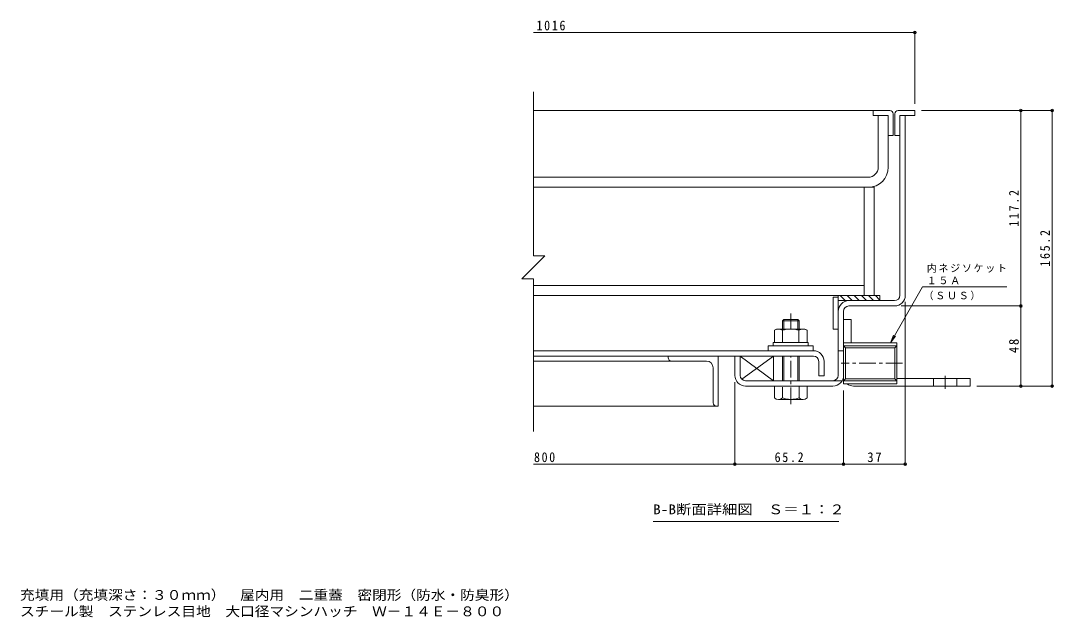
# Model space of a CAD drawing. Units: millimetres at full size. Extents: x -524 to 544, y -392 to 371.
# Drawn here: x -100 to 520, y -392 to -35 of the extents above; entities that cross this region are included whole.
import ezdxf
from ezdxf.enums import TextEntityAlignment as Align

# ---------------------------------------------------------------- set-up
doc = ezdxf.new("R2010")
doc.units = ezdxf.units.MM
doc.header["$LTSCALE"] = 2
doc.header["$PDMODE"] = 32
doc.header["$PDSIZE"] = 1.6
doc.linetypes.add('CHAIN1', pattern=[8, 5, -1, 1, -1])
for name, color, linetype, lineweight in [('D-1', 2, 'Continuous', 9), ('D-3', 4, 'Continuous', 9), ('D-5', 7, 'Continuous', 9), ('D-6', 6, 'Continuous', 5), ('D-7', 5, 'Continuous', 5), ('D-8', 5, 'Continuous', 5), ('D-9', 134, 'Continuous', 5), ('D-A', 3, 'Continuous', 9), ('D-B', 6, 'Continuous', 5), ('D-E', 3, 'Continuous', 9), ('D-F', 7, 'Continuous', 9), ('F-5_F-5ﾚｲﾔ', 7, 'Continuous', 9)]:
    doc.layers.add(name, color=color, linetype=linetype, lineweight=lineweight)
doc.styles.add('ＭＳ ゴシック', font='')
doc.styles.get('ＭＳ ゴシック').set_extended_font_data('MS Gothic')

msp = doc.modelspace()

# ---------------------------------------------------------------- linework, layer by layer
at = {"layer": 'D-1'}
for p, q in [((427.745, -199.338), (427.745, -91.538)), ((427.745, -91.538), (430.945, -91.538)), ((430.945, -199.338), (430.945, -91.538)), ((424.545, -202.538), (397.144, -202.538)), ((390.744, -247.339), (390.744, -208.938)), ((393.944, -208.938), (393.944, -247.339)), ((397.144, -205.738), (424.545, -205.738)), ((425.944, -227.761), (393.944, -227.761)), ((393.944, -227.761), (393.944, -252.362)), ((425.944, -227.761), (425.944, -252.362)), ((393.944, -232.539), (390.744, -232.539)), ((424.782, -230.746), (395.106, -230.746)), ((395.106, -249.377), (395.106, -230.746)), ((425.944, -229.584), (424.782, -230.746)), ((424.782, -230.746), (424.782, -249.377)), ((331.945, -247.339), (331.945, -235.739)), ((335.145, -250.539), (393.087, -250.539)), ((335.145, -253.739), (357.245, -253.739)), ((367.245, -253.739), (387.544, -253.739)), ((393.944, -250.539), (395.106, -249.377)), ((425.944, -250.539), (393.944, -250.539)), ((425.944, -252.362), (393.944, -252.362)), ((424.782, -249.377), (395.106, -249.377)), ((425.944, -250.539), (424.782, -249.377))]:
    msp.add_line(p, q, dxfattribs=at)
for points in [[(425.944, -229.584), (393.944, -229.584), (395.106, -230.746)], [(328.745, -247.339), (328.745, -235.739), (331.945, -235.739)]]:
    msp.add_lwpolyline(points, dxfattribs=at)
for centre, radius, start, end in [((397.144, -208.938), 6.4, 90, 180), ((424.545, -199.338), 3.2, 270, 0), ((424.545, -199.338), 6.4, 270, 0), ((397.144, -208.938), 3.2, 90, 180), ((335.145, -247.339), 6.4, 180, 270), ((335.145, -247.339), 3.2, 180, 270), ((387.544, -247.339), 6.4, 270, 0), ((387.544, -247.339), 3.2, 270, 0)]:
    msp.add_arc(centre, radius, start, end, dxfattribs=at)
at = {"layer": 'D-3'}
for p, q in [((411.745, -88.538), (207.893, -88.538)), ((411.745, -91.538), (420.745, -91.538)), ((420.745, -91.538), (420.745, -103.538)), ((423.745, -90.538), (423.745, -103.538)), ((424.745, -90.538), (424.745, -103.538)), ((426.745, -88.538), (436.745, -88.538)), ((436.745, -91.538), (427.745, -91.538)), ((427.745, -91.538), (427.745, -103.538)), ((436.745, -88.538), (436.745, -91.538)), ((420.745, -103.538), (423.745, -103.538)), ((427.745, -103.538), (424.745, -103.538))]:
    msp.add_line(p, q, dxfattribs=at)
msp.add_lwpolyline([(421.745, -88.538), (411.745, -88.538), (411.745, -91.538)], dxfattribs=at)
for centre, start, end in [((421.745, -90.538), 0, 90), ((426.745, -90.538), 90, 180)]:
    msp.add_arc(centre, 2, start, end, dxfattribs=at)
at = {"layer": 'D-5'}
for p, q in [((422.023, -227.761), (441.325, -194.33)), ((441.325, -194.33), (491.872, -194.33)), ((422.023, -227.761), (423.936, -223.142)), ((422.023, -227.761), (425.067, -223.795)), ((391.179, -334.876), (279.679, -334.876))]:
    msp.add_line(p, q, dxfattribs=at)
at = {"layer": 'D-6'}
for p, q in [((387.744, -200.538), (390.744, -200.538)), ((387.744, -200.538), (387.744, -219.538)), ((390.744, -199.538), (390.744, -219.538)), ((415.744, -202.538), (390.744, -202.538)), ((394.883, -202.538), (391.883, -199.538)), ((399.125, -202.538), (396.125, -199.538)), ((403.368, -202.538), (400.368, -199.538)), ((407.611, -202.538), (404.611, -199.538)), ((411.853, -202.538), (408.853, -199.538)), ((415.744, -202.186), (413.096, -199.538)), ((387.744, -219.538), (390.744, -219.538)), ((331.945, -235.739), (331.945, -247.339)), ((332.848, -249.567), (351.945, -235.739)), ((335.145, -250.539), (351.945, -250.539))]:
    msp.add_line(p, q, dxfattribs=at)
msp.add_lwpolyline([(415.744, -202.538), (415.744, -199.538), (390.744, -199.538)], dxfattribs=at)
msp.add_lwpolyline([(351.945, -250.539), (351.945, -235.739), (331.945, -235.739)], close=True, dxfattribs=at)
at = {"layer": 'D-7', "linetype": 'CHAIN1'}
for p, q in [((362.245, -219.239), (362.245, -210.206)), ((362.245, -264.616), (362.245, -235.739))]:
    msp.add_line(p, q, dxfattribs=at)
at = {"layer": 'D-7'}
for p, q in [((358.057, -213.739), (357.245, -214.551)), ((367.245, -214.551), (357.245, -214.551)), ((357.245, -219.239), (357.245, -214.551)), ((366.433, -213.739), (358.057, -213.739)), ((358.057, -219.239), (358.057, -213.739)), ((366.433, -213.739), (367.245, -214.551)), ((366.433, -219.239), (366.433, -213.739)), ((367.245, -214.551), (367.245, -219.239)), ((367.245, -214.551), (367.245, -219.239)), ((357.245, -250.539), (357.245, -235.739)), ((358.057, -250.539), (358.057, -235.739)), ((366.433, -250.539), (366.433, -235.739)), ((367.245, -235.739), (367.245, -250.539)), ((372.045, -253.739), (352.445, -253.739)), ((352.445, -260.844), (352.445, -253.739)), ((367.245, -253.739), (367.245, -260.844)), ((372.045, -260.844), (372.045, -253.739)), ((357.245, -260.844), (357.245, -254.34)), ((369.645, -261.739), (354.845, -261.739))]:
    msp.add_line(p, q, dxfattribs=at)
at = {"layer": 'D-7', "color": 2, "lineweight": 9}
for p, q in [((352.43, -220.298), (353.745, -219.539)), ((352.43, -220.298), (352.43, -227.539)), ((370.745, -219.539), (353.745, -219.539)), ((357.337, -220.298), (357.337, -227.539)), ((367.152, -220.298), (367.152, -227.539))]:
    msp.add_line(p, q, dxfattribs=at)
at = {"layer": 'D-7', "color": 6}
for p, q in [((351.745, -227.539), (351.745, -229.539)), ((351.745, -229.539), (372.745, -229.539))]:
    msp.add_line(p, q, dxfattribs=at)
at = {"layer": 'D-7', "color": 134}
for p, q in [((348.745, -229.539), (348.745, -232.539)), ((348.745, -229.539), (375.745, -229.539)), ((348.745, -232.539), (375.745, -232.539)), ((375.745, -229.539), (375.745, -232.539))]:
    msp.add_line(p, q, dxfattribs=at)
at = {"layer": 'D-7', "color": 2, "lineweight": 9}
msp.add_lwpolyline([(370.745, -219.539), (372.06, -220.298), (372.06, -227.539), (352.43, -227.539)], dxfattribs=at)
at = {"layer": 'D-7', "color": 6}
msp.add_lwpolyline([(351.745, -227.539), (372.745, -227.539), (372.745, -229.539)], dxfattribs=at)
at = {"layer": 'D-7', "color": 2, "lineweight": 9}
for centre, radius, start, end in [((355.326, -225.315), 5.793, 94.38438, 120), ((354.73, -224.378), 4.842, 57.42749, 88.18784), ((362.245, -235.779), 16.241, 72.41188, 107.5881), ((369.759, -224.378), 4.842, 91.81215, 122.57249), ((369.163, -225.315), 5.793, 59.99998, 85.6156)]:
    msp.add_arc(centre, radius, start, end, dxfattribs=at)
at = {"layer": 'D-7'}
for centre, radius, start, end in [((354.845, -258.073), 3.666, 229.1022, 310.89809), ((362.245, -247.323), 14.416, 249.70546, 290.29454), ((369.645, -258.073), 3.666, 229.10191, 310.8978)]:
    msp.add_arc(centre, radius, start, end, dxfattribs=at)
at = {"layer": 'D-8'}
for p, q in [((406.245, -134.538), (412.245, -134.538)), ((406.245, -134.538), (406.245, -199.538)), ((412.245, -134.538), (412.245, -199.538)), ((406.245, -199.538), (412.245, -199.538))]:
    msp.add_line(p, q, dxfattribs=at)
at = {"layer": 'D-9'}
for p, q in [((406.245, -134.538), (207.905, -134.538)), ((406.245, -199.538), (406.245, -134.538)), ((406.245, -193.538), (208.022, -193.538)), ((406.245, -199.538), (208.034, -199.538))]:
    msp.add_line(p, q, dxfattribs=at)
at = {"layer": 'D-A'}
for p, q in [((375.845, -232.539), (208.034, -232.539)), ((208.034, -235.739), (375.845, -235.739)), ((379.045, -238.939), (379.045, -247.539)), ((382.245, -238.939), (382.245, -247.539)), ((379.045, -247.539), (382.245, -247.539))]:
    msp.add_line(p, q, dxfattribs=at)
for radius in [6.4, 3.2]:
    msp.add_arc((375.845, -238.939), radius, 0, 90, dxfattribs=at)
at = {"layer": 'D-B'}
for p, q in [((288.745, -235.739), (208.034, -235.739)), ((290.745, -238.739), (208.034, -238.739)), ((288.745, -235.739), (318.745, -235.739)), ((288.745, -236.739), (288.745, -235.739)), ((290.745, -238.739), (311.745, -238.739)), ((318.745, -235.739), (318.745, -265.739)), ((315.745, -263.739), (315.745, -242.739)), ((317.745, -265.739), (208.034, -265.739)), ((317.745, -265.739), (318.745, -265.739))]:
    msp.add_line(p, q, dxfattribs=at)
for centre, radius, start, end in [((290.745, -236.739), 2, 180, 270), ((311.745, -242.739), 4, 0, 90), ((317.745, -263.739), 2, 180, 270)]:
    msp.add_arc(centre, radius, start, end, dxfattribs=at)
at = {"layer": 'D-E'}
for p, q in [((393.944, -213.738), (393.944, -247.338)), ((393.944, -213.738), (398.444, -213.738)), ((398.444, -227.761), (398.444, -213.738)), ((469.944, -253.739), (399.944, -253.739)), ((425.944, -249.239), (469.944, -249.239)), ((447.944, -253.739), (447.944, -249.239)), ((461.944, -253.739), (461.944, -249.239)), ((469.944, -249.239), (469.944, -253.739))]:
    msp.add_line(p, q, dxfattribs=at)
at = {"layer": 'D-E', "linetype": 'CHAIN1'}
msp.add_line((454.944, -255.485), (454.944, -247.596), dxfattribs=at)
at = {"layer": 'D-E'}
msp.add_arc((399.944, -247.739), 6, 230.3984, 270, dxfattribs=at)
at = {"layer": 'D-F'}
for p, q in [((436.745, -41.718), (207.893, -41.718)), ((436.745, -41.118), (436.745, -84.538)), ((207.893, -77.386), (207.893, -175.69)), ((519.58, -88.538), (440.745, -88.538)), ((500.312, -88.538), (500.312, -205.738)), ((518.98, -88.538), (518.98, -253.739)), ((214.774, -175.69), (201.011, -189.453)), ((207.893, -175.69), (214.774, -175.69)), ((207.893, -189.453), (201.011, -189.453)), ((207.893, -189.453), (207.893, -281.046)), ((430.945, -301.206), (430.945, -203.338)), ((500.912, -205.738), (428.545, -205.738)), ((500.312, -205.738), (500.312, -253.739)), ((328.745, -301.206), (328.745, -251.339)), ((519.58, -253.739), (473.944, -253.739)), ((393.944, -301.206), (393.944, -256.362)), ((328.745, -300.606), (208.034, -300.606)), ((393.944, -300.606), (328.745, -300.606)), ((430.945, -300.606), (393.944, -300.606))]:
    msp.add_line(p, q, dxfattribs=at)
at = {"layer": 'D-F', "color": 3}
for p, q in [((414.745, -122.538), (414.745, -91.538)), ((420.745, -91.538), (414.745, -91.538)), ((420.745, -122.538), (420.745, -91.538)), ((408.745, -128.538), (207.893, -128.538)), ((207.905, -134.538), (408.745, -134.538))]:
    msp.add_line(p, q, dxfattribs=at)
at = {"layer": 'D-F', "linetype": 'CHAIN1'}
msp.add_line((429.346, -240.062), (392.472, -240.062), dxfattribs=at)
at = {"layer": 'D-F', "color": 3}
for radius in [6, 12]:
    msp.add_arc((408.745, -122.538), radius, 270, 0, dxfattribs=at)
at = {"layer": 'D-F'}
for p in [(436.745, -41.718), (500.312, -88.538), (518.98, -88.538), (500.312, -205.738), (500.312, -253.739), (518.98, -253.739), (328.745, -300.606), (393.944, -300.606), (430.945, -300.606)]:
    msp.add_point(p, dxfattribs=at)

# ---------------------------------------------------------------- texts
at = {"layer": 'D-5', "color": 2, "style": 'ＭＳ ゴシック', "width": 1.15}
msp.add_text('B-B断面詳細図\u3000Ｓ＝１：２', height=5.865, dxfattribs=at).set_placement((279.679, -332.376), align=Align.BOTTOM_LEFT)
at = {"layer": 'D-5', "char_height": 4.399, "attachment_point": 7, "style": 'ＭＳ ゴシック'}
for s, insert in [('\\T1.17;内ネジソケット', (443.872, -185.762)), ('\\T1.17;１５Ａ', (443.872, -192.729)), ('\\T1.17;（ＳＵＳ）', (441.94, -202.299))]:
    msp.add_mtext(s, dxfattribs=dict(at, insert=insert))
at = {"layer": 'D-F', "color": 2, "char_height": 5.865, "attachment_point": 7, "style": 'ＭＳ ゴシック'}
for s, insert in [('\\T1.28;\\W0.9;1016', (209.744, -40.518)), ('\\T1.27;\\W0.9;800', (208.259, -299.406)), ('\\T1.28;\\W0.9;65.2', (352.594, -299.406)), ('\\T1.27;\\W0.95;37', (408.194, -299.406))]:
    msp.add_mtext(s, dxfattribs=dict(at, insert=insert))
at = {"layer": 'D-F', "color": 2, "char_height": 5.865, "attachment_point": 7, "rotation": 90, "style": 'ＭＳ ゴシック'}
for s, insert in [('\\T1.28;\\W0.9;117.2', (499.112, -158.138)), ('\\T1.28;\\W0.9;165.2', (517.78, -182.138)), ('\\T1.27;\\W0.95;48', (499.112, -233.988))]:
    msp.add_mtext(s, dxfattribs=dict(at, insert=insert))
at = {"layer": 'F-5_F-5ﾚｲﾔ', "color": 2, "style": 'ＭＳ ゴシック', "width": 1.1}
for s, p in [('充填用（充填深さ：３０ｍｍ）\u3000屋内用\u3000二重蓋\u3000密閉形（防水・防臭形）', (-100.021, -383.701)), ('スチール製\u3000ステンレス目地\u3000大口径マシンハッチ\u3000Ｗ－１４Ｅ－８００', (-100.021, -393.542))]:
    msp.add_text(s, height=5.865, dxfattribs=at).set_placement(p, align=Align.BOTTOM_LEFT)

doc.saveas('drawing.dxf')
